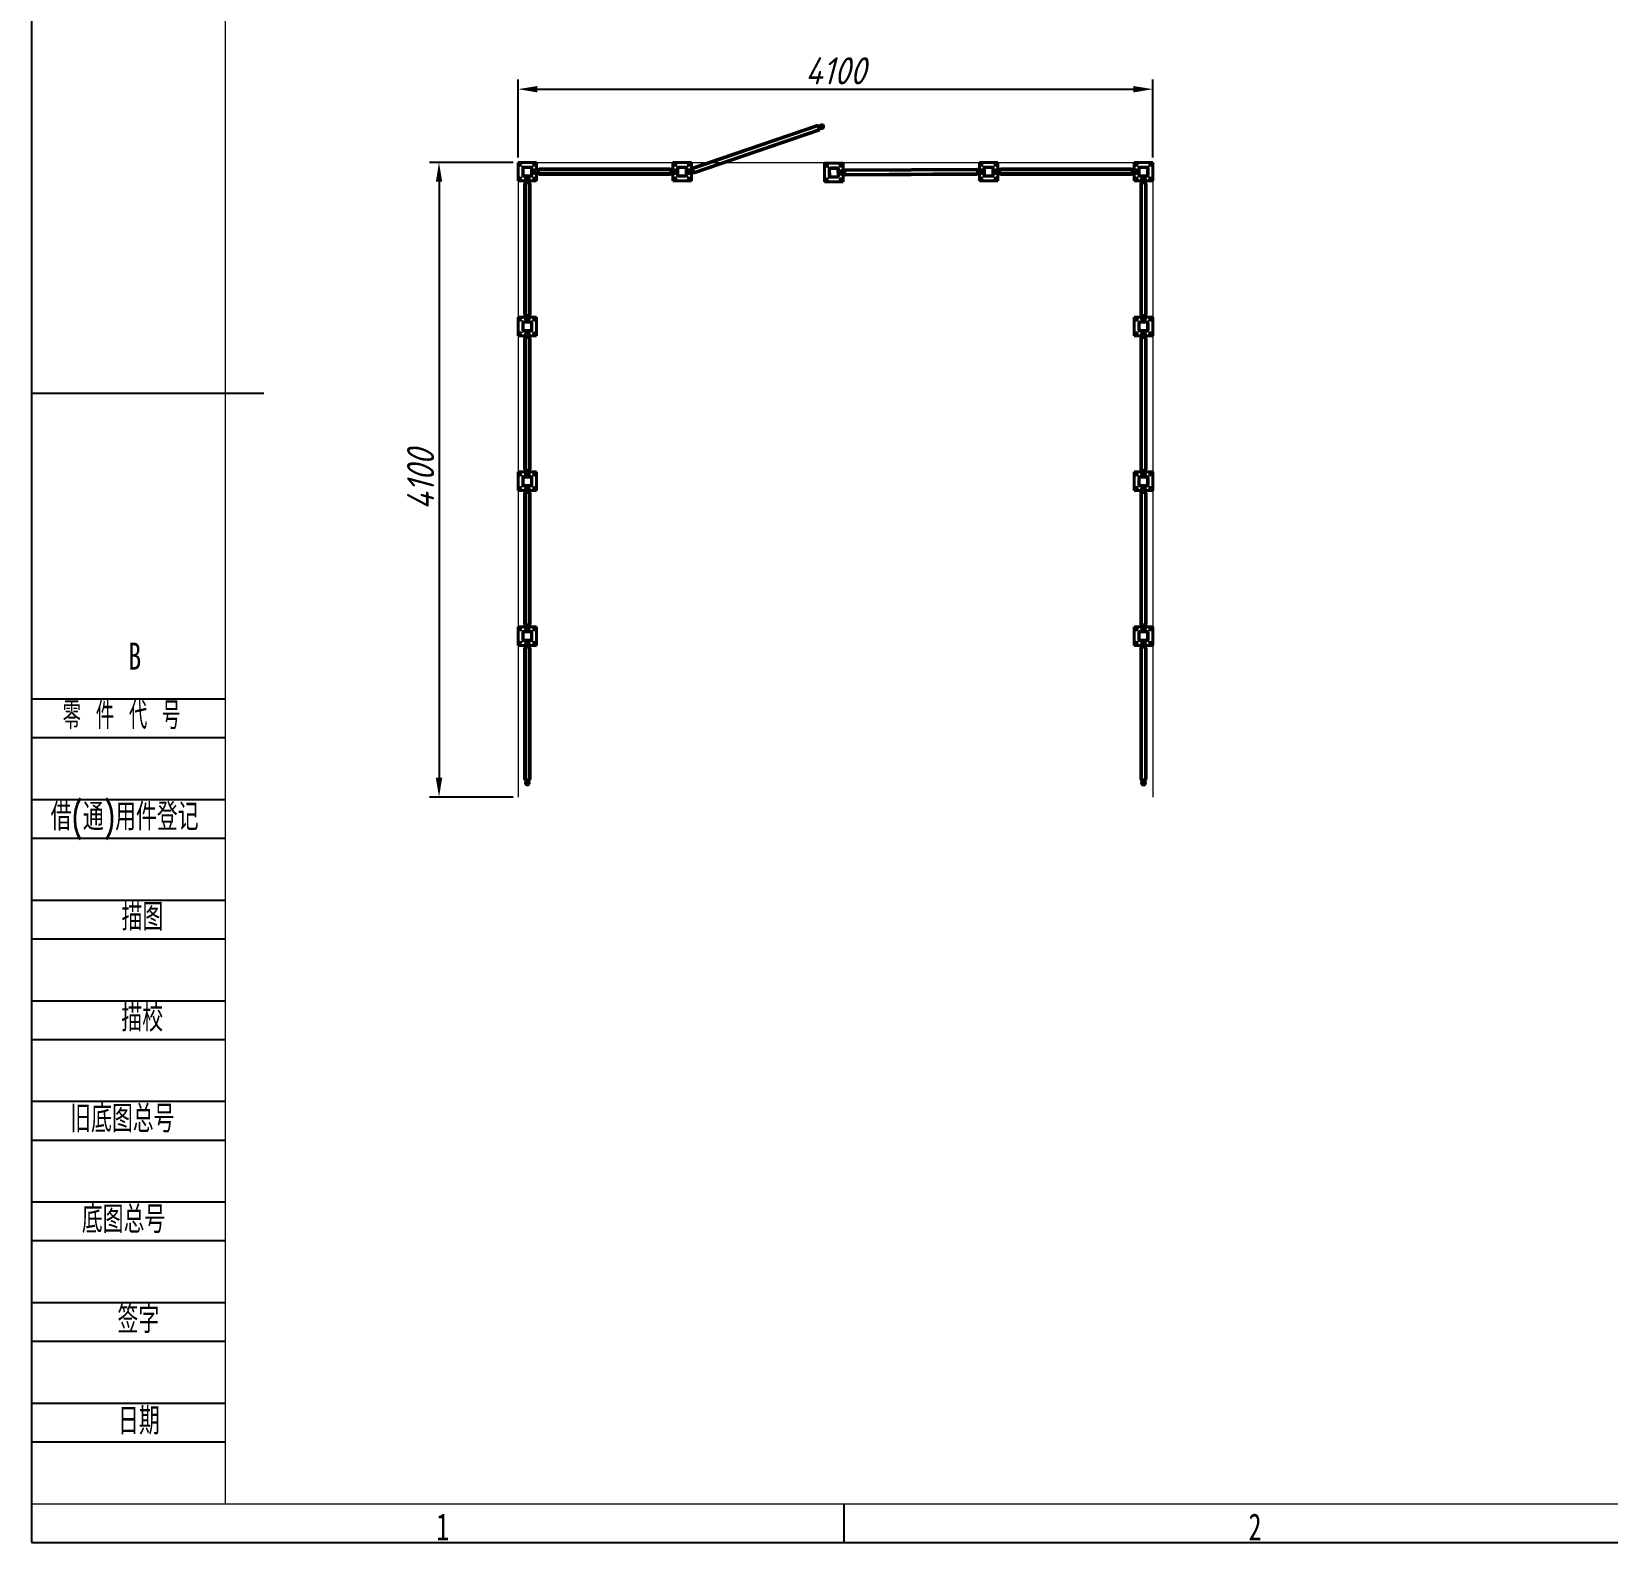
# Model space of a CAD drawing. Header units: millimetres. Extents: x 0 to 420, y 0 to 297.
# Drawn here: x 0 to 203.6, y 0 to 195.2 of the extents above; entities that cross this region are included whole.
import ezdxf

# ---------------------------------------------------------------- set-up
doc = ezdxf.new("R2010")
doc.units = ezdxf.units.MM
doc.header["$PDSIZE"] = -1
for name, color, linetype in [('10', 7, 'Continuous'), ('5', 7, 'Continuous'), ('9', 7, 'Continuous')]:
    doc.layers.add(name, color=color, linetype=linetype)
doc.layers.add('标注层', color=4, linetype='Continuous', lineweight=15)
doc.styles.add('SLDTEXTSTYLE0', font='TXT', dxfattribs={"width": 0.7})
doc.styles.add('SLDTEXTSTYLE1', font='TXT', dxfattribs={"width": 0.7, "bigfont": 'bigfont'})
doc.styles.add('SLDTEXTSTYLE3', font='TXT', dxfattribs={"width": 0.614286, "bigfont": 'bigfont'})
doc.styles.get("Standard").update_dxf_attribs({"font": 'gbeitc.shx', "height": 3.5})
doc.dimstyles.new('ISO-25', dxfattribs={"dimtxt": 3.5, "dimasz": 2.5, "dimexe": 1.25, "dimexo": 0.625, "dimtad": 1, "dimtoh": 1, "dimdec": 1, "dimlfac": 50, "dimdsep": 46, "dimtxsty": 'Standard', "dimcen": 2.5, "dimadec": 0, "dimazin": 2, "dimtfac": 1, "dimtdec": 1, "dimtmove": 0, "dimatfit": 3, "dimfxl": 1, "dimarcsym": 0})

# ---------------------------------------------------------------- blocks, each defined once
blk = doc.blocks.new('*D1')
at = {"layer": 'Defpoints', "color": 0, "transparency": 16777216}
for p in [(144.86, 187.77), (62.86, 178.31), (144.86, 178.31)]:
    blk.add_point(p, dxfattribs=at)
at = {"layer": '标注层', "color": 0, "lineweight": -2, "transparency": 16777216}
for p, q in [((62.86, 178.93), (62.86, 189.02)), ((65.36, 187.77), (142.36, 187.77)), ((144.86, 178.93), (144.86, 189.02))]:
    blk.add_line(p, q, dxfattribs=at)
at = {"layer": '标注层', "color": 0, "transparency": 16777216}
for points in [[(65.36, 188.18), (65.36, 187.35), (62.86, 187.77)], [(142.36, 188.18), (142.36, 187.35), (144.86, 187.77)]]:
    blk.add_solid(points, dxfattribs=at)
at = {"layer": '标注层', "color": 0, "transparency": 16777216, "insert": (103.86, 190.14), "char_height": 3.5, "attachment_point": 5}
blk.add_mtext('4100', dxfattribs=at)
blk = doc.blocks.new('*D2')
at = {"layer": 'Defpoints', "color": 0, "transparency": 16777216}
for p in [(62.86, 178.31), (52.65, 96.31), (62.86, 96.31)]:
    blk.add_point(p, dxfattribs=at)
at = {"layer": '标注层', "color": 0, "lineweight": -2, "transparency": 16777216}
for p, q in [((62.23, 178.31), (51.4, 178.31)), ((52.65, 175.81), (52.65, 98.81)), ((62.23, 96.31), (51.4, 96.31))]:
    blk.add_line(p, q, dxfattribs=at)
at = {"layer": '标注层', "color": 0, "transparency": 16777216}
for points in [[(52.23, 175.81), (53.06, 175.81), (52.65, 178.31)], [(52.23, 98.81), (53.06, 98.81), (52.65, 96.31)]]:
    blk.add_solid(points, dxfattribs=at)
at = {"layer": '标注层', "color": 0, "transparency": 16777216, "insert": (50.27, 137.31), "char_height": 3.5, "attachment_point": 5, "rotation": 90}
blk.add_mtext('4100', dxfattribs=at)

msp = doc.modelspace()

# ---------------------------------------------------------------- linework, layer by layer
at = {"color": 7, "linetype": 'Continuous', "lineweight": 40}
for p, q in [((101.5907, 183.0248), (85.3907, 177.4881)), ((85.453, 177.615), (101.4637, 183.0871)), ((85.5524, 177.0149), (101.7524, 182.5517)), ((101.6901, 182.4247), (85.6794, 176.9526)), ((101.7524, 182.5517), (101.5907, 183.0248)), ((101.623, 182.9302), (101.8123, 182.9949)), ((101.7201, 182.6463), (101.9093, 182.711)), ((101.8382, 182.9192), (101.8123, 182.9949)), ((101.9093, 182.711), (101.8834, 182.7867)), ((62.8552, 178.3092), (62.8552, 175.9092)), ((65.2552, 178.3092), (62.8552, 178.3092)), ((63.4552, 177.6092), (63.4552, 176.6092)), ((64.5952, 177.6492), (63.5152, 177.6492)), ((63.5152, 177.6492), (63.5152, 176.5692)), ((64.5552, 177.7092), (63.5552, 177.7092)), ((64.5952, 176.5692), (64.5952, 177.6492)), ((64.6552, 176.6092), (64.6552, 177.6092)), ((64.7152, 177.2592), (64.6552, 177.2592)), ((64.7152, 176.9592), (64.7152, 177.2592)), ((64.8552, 177.2592), (64.7152, 177.2592)), ((65.2552, 177.3013), (65.2552, 178.3092)), ((65.4952, 177.2592), (65.2952, 177.2592)), ((65.2952, 177.1792), (65.2952, 177.2592)), ((82.6152, 177.3592), (65.4952, 177.3592)), ((65.4952, 176.8592), (65.4952, 177.3592)), ((65.5952, 177.4592), (82.5152, 177.4592)), ((82.6152, 176.8592), (82.6152, 177.3592)), ((82.6152, 177.2592), (82.8152, 177.2592)), ((82.8152, 177.1792), (82.8152, 177.2592)), ((82.8552, 178.3092), (82.8552, 177.3013)), ((85.2552, 178.3092), (82.8552, 178.3092)), ((83.2552, 177.2592), (83.3952, 177.2592)), ((83.3952, 176.9592), (83.3952, 177.2592)), ((83.3952, 177.2592), (83.4552, 177.2592)), ((83.4552, 177.6092), (83.4552, 176.6092)), ((83.5152, 177.6492), (83.5152, 176.5692)), ((84.5952, 177.6492), (83.5152, 177.6492)), ((84.5552, 177.7092), (83.5552, 177.7092)), ((84.5952, 176.5692), (84.5952, 177.6492)), ((84.6552, 176.6092), (84.6552, 177.6092)), ((84.7152, 177.2592), (84.6552, 177.2592)), ((84.7152, 176.9592), (84.7152, 177.2592)), ((84.8552, 177.2592), (84.7152, 177.2592)), ((85.4231, 177.3934), (85.2338, 177.3287)), ((85.2597, 177.253), (85.2338, 177.3287)), ((85.2552, 177.3361), (85.2552, 178.3092)), ((85.5524, 177.0149), (85.3907, 177.4881)), ((104.8486, 178.2061), (102.4486, 178.1921)), ((102.4486, 178.1921), (102.4625, 175.7922)), ((103.0527, 177.4956), (103.0585, 176.4957)), ((104.1924, 177.5422), (103.1124, 177.536)), ((103.1124, 177.536), (103.1187, 176.456)), ((104.1521, 177.602), (103.1521, 177.5962)), ((104.1987, 176.4623), (104.1924, 177.5422)), ((104.2584, 176.5026), (104.2526, 177.5026)), ((104.3147, 177.1529), (104.2547, 177.1526)), ((104.4547, 177.1538), (104.3147, 177.1529)), ((104.3164, 176.8529), (104.3147, 177.1529)), ((104.8544, 177.1982), (104.8486, 178.2061)), ((105.0947, 177.1575), (104.8947, 177.1563)), ((104.8951, 177.0763), (104.8947, 177.1563)), ((122.2138, 177.3566), (105.0941, 177.2575)), ((105.097, 176.7575), (105.0941, 177.2575)), ((105.1935, 177.358), (122.1132, 177.4561)), ((122.2167, 176.8566), (122.2138, 177.3566)), ((122.2144, 177.2566), (122.4144, 177.2578)), ((122.4148, 177.1778), (122.4144, 177.2578)), ((122.4552, 178.3092), (122.4552, 177.3013)), ((124.8552, 178.3092), (122.4552, 178.3092)), ((122.8552, 177.2592), (122.9952, 177.2592)), ((122.9952, 176.9592), (122.9952, 177.2592)), ((122.9952, 177.2592), (123.0552, 177.2592)), ((123.0552, 177.6092), (123.0552, 176.6092)), ((123.1152, 177.6492), (123.1152, 176.5692)), ((124.1952, 177.6492), (123.1152, 177.6492)), ((124.1552, 177.7092), (123.1552, 177.7092)), ((124.1952, 176.5692), (124.1952, 177.6492)), ((124.2552, 176.6092), (124.2552, 177.6092)), ((124.3152, 177.2592), (124.2552, 177.2592)), ((124.3152, 176.9592), (124.3152, 177.2592)), ((124.4552, 177.2592), (124.3152, 177.2592)), ((124.8552, 177.3013), (124.8552, 178.3092)), ((124.8952, 177.1792), (124.8952, 177.2592)), ((125.0952, 177.2592), (124.8952, 177.2592)), ((142.2152, 177.3592), (125.0952, 177.3592)), ((125.0952, 176.8592), (125.0952, 177.3592)), ((125.1952, 177.4592), (142.1152, 177.4592)), ((142.2152, 176.8592), (142.2152, 177.3592)), ((142.2152, 177.2592), (142.4152, 177.2592)), ((142.4152, 177.1792), (142.4152, 177.2592)), ((144.8552, 178.3092), (142.4552, 178.3092)), ((142.4552, 178.3092), (142.4552, 177.3013)), ((142.8552, 177.2592), (142.9952, 177.2592)), ((142.9952, 177.2592), (142.9952, 176.9592)), ((142.9952, 177.2592), (143.0552, 177.2592)), ((143.0552, 177.6092), (143.0552, 176.6092)), ((144.1952, 177.6492), (143.1152, 177.6492)), ((143.1152, 177.6492), (143.1152, 176.5692)), ((144.1552, 177.7092), (143.1552, 177.7092)), ((144.1952, 176.5692), (144.1952, 177.6492)), ((144.2552, 176.6092), (144.2552, 177.6092)), ((144.8552, 175.9092), (144.8552, 178.3092)), ((62.8552, 175.9092), (63.8631, 175.9092)), ((63.5152, 176.5692), (64.5952, 176.5692)), ((63.5552, 176.5092), (64.5552, 176.5092)), ((63.7052, 158.6492), (63.7052, 175.5692)), ((63.8052, 175.6692), (63.8052, 158.5492)), ((64.3052, 175.6692), (63.8052, 175.6692)), ((63.9052, 176.4492), (63.9052, 176.5092)), ((63.9052, 176.4492), (64.2052, 176.4492)), ((63.9052, 176.3092), (63.9052, 176.4492)), ((63.9852, 175.8692), (63.9052, 175.8692)), ((63.9052, 175.6692), (63.9052, 175.8692)), ((64.2052, 175.8692), (64.1252, 175.8692)), ((64.2052, 176.4492), (64.2052, 176.5092)), ((64.2052, 176.3092), (64.2052, 176.4492)), ((64.2052, 175.6692), (64.2052, 175.8692)), ((64.2473, 175.9092), (65.2552, 175.9092)), ((64.3052, 158.5492), (64.3052, 175.6692)), ((64.4052, 175.5692), (64.4052, 158.6492)), ((64.7152, 176.9592), (64.6552, 176.9592)), ((64.8552, 176.9592), (64.7152, 176.9592)), ((65.2552, 175.9092), (65.2552, 176.9171)), ((65.2952, 176.9592), (65.2952, 177.0392)), ((65.4952, 176.9592), (65.2952, 176.9592)), ((65.4952, 176.8592), (82.6152, 176.8592)), ((82.5152, 176.7592), (65.5952, 176.7592)), ((82.6152, 176.9592), (82.8152, 176.9592)), ((82.8152, 176.9592), (82.8152, 177.0392)), ((82.8552, 176.9171), (82.8552, 175.9092)), ((82.8552, 175.9092), (85.2552, 175.9092)), ((83.2552, 176.9592), (83.3952, 176.9592)), ((83.3952, 176.9592), (83.4552, 176.9592)), ((83.5152, 176.5692), (84.5952, 176.5692)), ((83.5552, 176.5092), (84.5552, 176.5092)), ((84.7152, 176.9592), (84.6552, 176.9592)), ((84.8552, 176.9592), (84.7152, 176.9592)), ((85.2552, 175.9092), (85.2552, 176.9171)), ((85.3308, 177.0449), (85.305, 177.1206)), ((85.5201, 177.1095), (85.3308, 177.0449)), ((102.4625, 175.7922), (104.8625, 175.8061)), ((103.1187, 176.456), (104.1987, 176.4623)), ((103.159, 176.3962), (104.159, 176.402)), ((104.3164, 176.8529), (104.2564, 176.8526)), ((104.4564, 176.8538), (104.3164, 176.8529)), ((104.8625, 175.8061), (104.8566, 176.814)), ((104.8964, 176.8563), (104.8959, 176.9363)), ((105.0964, 176.8575), (104.8964, 176.8563)), ((105.097, 176.7575), (122.2167, 176.8566)), ((122.1173, 176.7561), (105.1975, 176.658)), ((122.2161, 176.9566), (122.4161, 176.9578)), ((122.4161, 176.9578), (122.4156, 177.0378)), ((122.4552, 176.9171), (122.4552, 175.9092)), ((122.4552, 175.9092), (124.8552, 175.9092)), ((122.8552, 176.9592), (122.9952, 176.9592)), ((122.9952, 176.9592), (123.0552, 176.9592)), ((123.1152, 176.5692), (124.1952, 176.5692)), ((123.1552, 176.5092), (124.1552, 176.5092)), ((124.3152, 176.9592), (124.2552, 176.9592)), ((124.4552, 176.9592), (124.3152, 176.9592)), ((124.8552, 175.9092), (124.8552, 176.9171)), ((124.8952, 176.9592), (124.8952, 177.0392)), ((125.0952, 176.9592), (124.8952, 176.9592)), ((125.0952, 176.8592), (142.2152, 176.8592)), ((142.1152, 176.7592), (125.1952, 176.7592)), ((142.2152, 176.9592), (142.4152, 176.9592)), ((142.4152, 176.9592), (142.4152, 177.0392)), ((142.4552, 176.9171), (142.4552, 175.9092)), ((142.4552, 175.9092), (143.4631, 175.9092)), ((142.8552, 176.9592), (142.9952, 176.9592)), ((142.9952, 176.9592), (143.0552, 176.9592)), ((143.1152, 176.5692), (144.1952, 176.5692)), ((143.1552, 176.5092), (144.1552, 176.5092)), ((143.3052, 158.6492), (143.3052, 175.5692)), ((143.4052, 175.6692), (143.4052, 158.5492)), ((143.4052, 175.6692), (143.9052, 175.6692)), ((143.5052, 176.4492), (143.5052, 176.5092)), ((143.5052, 176.4492), (143.8052, 176.4492)), ((143.5052, 176.3092), (143.5052, 176.4492)), ((143.5052, 175.8692), (143.5852, 175.8692)), ((143.5052, 175.6692), (143.5052, 175.8692)), ((143.7252, 175.8692), (143.8052, 175.8692)), ((143.8052, 176.4492), (143.8052, 176.5092)), ((143.8052, 176.3092), (143.8052, 176.4492)), ((143.8052, 175.6692), (143.8052, 175.8692)), ((143.8473, 175.9092), (144.8552, 175.9092)), ((143.9052, 158.5492), (143.9052, 175.6692)), ((144.0052, 175.5692), (144.0052, 158.6492)), ((62.8552, 158.3092), (62.8552, 155.9092)), ((63.8631, 158.3092), (62.8552, 158.3092)), ((63.4552, 157.6092), (63.4552, 156.6092)), ((63.5152, 157.6492), (63.5152, 156.5692)), ((64.5952, 157.6492), (63.5152, 157.6492)), ((64.5552, 157.7092), (63.5552, 157.7092)), ((64.3052, 158.5492), (63.8052, 158.5492)), ((63.9052, 158.5492), (63.9052, 158.3492)), ((63.9852, 158.3492), (63.9052, 158.3492)), ((63.9052, 157.9092), (63.9052, 157.7692)), ((64.2052, 157.7692), (63.9052, 157.7692)), ((63.9052, 157.7692), (63.9052, 157.7092)), ((64.2052, 158.3492), (64.1252, 158.3492)), ((64.2052, 158.5492), (64.2052, 158.3492)), ((64.2052, 157.9092), (64.2052, 157.7692)), ((64.2052, 157.7692), (64.2052, 157.7092)), ((65.2552, 158.3092), (64.2473, 158.3092)), ((64.5952, 156.5692), (64.5952, 157.6492)), ((64.6552, 156.6092), (64.6552, 157.6092)), ((65.2552, 155.9092), (65.2552, 158.3092)), ((143.4631, 158.3092), (142.4552, 158.3092)), ((142.4552, 158.3092), (142.4552, 155.9092)), ((143.0552, 157.6092), (143.0552, 156.6092)), ((143.1152, 157.6492), (143.1152, 156.5692)), ((144.1952, 157.6492), (143.1152, 157.6492)), ((144.1552, 157.7092), (143.1552, 157.7092)), ((143.4052, 158.5492), (143.9052, 158.5492)), ((143.5052, 158.5492), (143.5052, 158.3492)), ((143.5052, 158.3492), (143.5852, 158.3492)), ((143.5052, 157.9092), (143.5052, 157.7692)), ((143.5052, 157.7692), (143.5052, 157.7092)), ((143.8052, 157.7692), (143.5052, 157.7692)), ((143.7252, 158.3492), (143.8052, 158.3492)), ((143.8052, 158.5492), (143.8052, 158.3492)), ((143.8052, 157.9092), (143.8052, 157.7692)), ((143.8052, 157.7692), (143.8052, 157.7092)), ((144.8552, 158.3092), (143.8473, 158.3092)), ((144.1952, 156.5692), (144.1952, 157.6492)), ((144.2552, 156.6092), (144.2552, 157.6092)), ((144.8552, 155.9092), (144.8552, 158.3092)), ((62.8552, 155.9092), (63.8631, 155.9092)), ((63.5152, 156.5692), (64.5952, 156.5692)), ((63.5552, 156.5092), (64.5552, 156.5092)), ((63.7052, 138.6492), (63.7052, 155.5692)), ((63.8052, 155.6692), (63.8052, 138.5492)), ((64.3052, 155.6692), (63.8052, 155.6692)), ((63.9052, 156.4492), (63.9052, 156.5092)), ((64.2052, 156.4492), (63.9052, 156.4492)), ((63.9052, 156.3092), (63.9052, 156.4492)), ((63.9052, 155.6692), (63.9052, 155.8692)), ((63.9852, 155.8692), (63.9052, 155.8692)), ((64.2052, 155.8692), (64.1252, 155.8692)), ((64.2052, 156.4492), (64.2052, 156.5092)), ((64.2052, 156.3092), (64.2052, 156.4492)), ((64.2052, 155.6692), (64.2052, 155.8692)), ((64.2473, 155.9092), (65.2552, 155.9092)), ((64.3052, 138.5492), (64.3052, 155.6692)), ((64.4052, 155.5692), (64.4052, 138.6492)), ((142.4552, 155.9092), (143.4631, 155.9092)), ((143.1152, 156.5692), (144.1952, 156.5692)), ((143.1552, 156.5092), (144.1552, 156.5092)), ((143.3052, 138.6492), (143.3052, 155.5692)), ((143.4052, 155.6692), (143.4052, 138.5492)), ((143.9052, 155.6692), (143.4052, 155.6692)), ((143.5052, 156.4492), (143.5052, 156.5092)), ((143.8052, 156.4492), (143.5052, 156.4492)), ((143.5052, 156.3092), (143.5052, 156.4492)), ((143.5052, 155.6692), (143.5052, 155.8692)), ((143.5852, 155.8692), (143.5052, 155.8692)), ((143.8052, 155.8692), (143.7252, 155.8692)), ((143.8052, 156.4492), (143.8052, 156.5092)), ((143.8052, 156.3092), (143.8052, 156.4492)), ((143.8052, 155.6692), (143.8052, 155.8692)), ((143.8473, 155.9092), (144.8552, 155.9092)), ((143.9052, 138.5492), (143.9052, 155.6692)), ((144.0052, 155.5692), (144.0052, 138.6492)), ((64.3052, 138.5492), (63.8052, 138.5492)), ((63.9052, 138.5492), (63.9052, 138.3492)), ((64.2052, 138.5492), (64.2052, 138.3492)), ((143.9052, 138.5492), (143.4052, 138.5492)), ((143.5052, 138.5492), (143.5052, 138.3492)), ((143.8052, 138.5492), (143.8052, 138.3492)), ((62.8552, 138.3092), (62.8552, 135.9092)), ((63.8631, 138.3092), (62.8552, 138.3092)), ((63.4552, 137.6092), (63.4552, 136.6092)), ((63.5152, 137.6492), (63.5152, 136.5692)), ((64.5952, 137.6492), (63.5152, 137.6492)), ((63.5152, 136.5692), (64.5952, 136.5692)), ((64.5552, 137.7092), (63.5552, 137.7092)), ((63.5552, 136.5092), (64.5552, 136.5092)), ((63.9852, 138.3492), (63.9052, 138.3492)), ((63.9052, 137.9092), (63.9052, 137.7692)), ((63.9052, 137.7692), (63.9052, 137.7092)), ((64.2052, 137.7692), (63.9052, 137.7692)), ((63.9052, 136.4492), (63.9052, 136.5092)), ((64.2052, 136.4492), (63.9052, 136.4492)), ((63.9052, 136.3092), (63.9052, 136.4492)), ((64.2052, 138.3492), (64.1252, 138.3492)), ((64.2052, 137.9092), (64.2052, 137.7692)), ((64.2052, 137.7692), (64.2052, 137.7092)), ((64.2052, 136.4492), (64.2052, 136.5092)), ((64.2052, 136.3092), (64.2052, 136.4492)), ((65.2552, 138.3092), (64.2473, 138.3092)), ((64.5952, 136.5692), (64.5952, 137.6492)), ((64.6552, 136.6092), (64.6552, 137.6092)), ((65.2552, 135.9092), (65.2552, 138.3092)), ((143.4631, 138.3092), (142.4552, 138.3092)), ((142.4552, 138.3092), (142.4552, 135.9092)), ((143.0552, 137.6092), (143.0552, 136.6092)), ((143.1152, 137.6492), (143.1152, 136.5692)), ((144.1952, 137.6492), (143.1152, 137.6492)), ((143.1152, 136.5692), (144.1952, 136.5692)), ((144.1552, 137.7092), (143.1552, 137.7092)), ((143.1552, 136.5092), (144.1552, 136.5092)), ((143.5852, 138.3492), (143.5052, 138.3492)), ((143.5052, 137.9092), (143.5052, 137.7692)), ((143.8052, 137.7692), (143.5052, 137.7692)), ((143.5052, 137.7692), (143.5052, 137.7092)), ((143.5052, 136.4492), (143.5052, 136.5092)), ((143.8052, 136.4492), (143.5052, 136.4492)), ((143.5052, 136.3092), (143.5052, 136.4492)), ((143.8052, 138.3492), (143.7252, 138.3492)), ((143.8052, 137.9092), (143.8052, 137.7692)), ((143.8052, 137.7692), (143.8052, 137.7092)), ((143.8052, 136.4492), (143.8052, 136.5092)), ((143.8052, 136.3092), (143.8052, 136.4492)), ((144.8552, 138.3092), (143.8473, 138.3092)), ((144.1952, 136.5692), (144.1952, 137.6492)), ((144.2552, 136.6092), (144.2552, 137.6092)), ((144.8552, 135.9092), (144.8552, 138.3092)), ((62.8552, 135.9092), (63.8631, 135.9092)), ((63.7052, 118.6492), (63.7052, 135.5692)), ((63.8052, 135.6692), (63.8052, 118.5492)), ((64.3052, 135.6692), (63.8052, 135.6692)), ((63.9052, 135.6692), (63.9052, 135.8692)), ((63.9852, 135.8692), (63.9052, 135.8692)), ((64.2052, 135.8692), (64.1252, 135.8692)), ((64.2052, 135.6692), (64.2052, 135.8692)), ((64.2473, 135.9092), (65.2552, 135.9092)), ((64.3052, 118.5492), (64.3052, 135.6692)), ((64.4052, 135.5692), (64.4052, 118.6492)), ((142.4552, 135.9092), (143.4631, 135.9092)), ((143.3052, 118.6492), (143.3052, 135.5692)), ((143.4052, 135.6692), (143.4052, 118.5492)), ((143.9052, 135.6692), (143.4052, 135.6692)), ((143.5052, 135.6692), (143.5052, 135.8692)), ((143.5852, 135.8692), (143.5052, 135.8692)), ((143.8052, 135.8692), (143.7252, 135.8692)), ((143.8052, 135.6692), (143.8052, 135.8692)), ((143.8473, 135.9092), (144.8552, 135.9092)), ((143.9052, 118.5492), (143.9052, 135.6692)), ((144.0052, 135.5692), (144.0052, 118.6492)), ((63.8631, 118.3092), (62.8552, 118.3092)), ((62.8552, 118.3092), (62.8552, 115.9092)), ((64.3052, 118.5492), (63.8052, 118.5492)), ((63.9052, 118.5492), (63.9052, 118.3492)), ((63.9852, 118.3492), (63.9052, 118.3492)), ((64.2052, 118.3492), (64.1252, 118.3492)), ((64.2052, 118.5492), (64.2052, 118.3492)), ((65.2552, 118.3092), (64.2473, 118.3092)), ((65.2552, 115.9092), (65.2552, 118.3092)), ((143.4631, 118.3092), (142.4552, 118.3092)), ((142.4552, 118.3092), (142.4552, 115.9092)), ((143.9052, 118.5492), (143.4052, 118.5492)), ((143.5052, 118.5492), (143.5052, 118.3492)), ((143.5852, 118.3492), (143.5052, 118.3492)), ((143.8052, 118.3492), (143.7252, 118.3492)), ((143.8052, 118.5492), (143.8052, 118.3492)), ((144.8552, 118.3092), (143.8473, 118.3092)), ((144.8552, 115.9092), (144.8552, 118.3092)), ((63.4552, 117.6092), (63.4552, 116.6092)), ((64.5952, 117.6492), (63.5152, 117.6492)), ((63.5152, 117.6492), (63.5152, 116.5692)), ((63.5152, 116.5692), (64.5952, 116.5692)), ((64.5552, 117.7092), (63.5552, 117.7092)), ((63.5552, 116.5092), (64.5552, 116.5092)), ((63.9052, 117.9092), (63.9052, 117.7692)), ((64.2052, 117.7692), (63.9052, 117.7692)), ((63.9052, 117.7692), (63.9052, 117.7092)), ((63.9052, 116.4492), (63.9052, 116.5092)), ((64.2052, 116.4492), (63.9052, 116.4492)), ((63.9052, 116.3092), (63.9052, 116.4492)), ((64.2052, 117.9092), (64.2052, 117.7692)), ((64.2052, 117.7692), (64.2052, 117.7092)), ((64.2052, 116.4492), (64.2052, 116.5092)), ((64.2052, 116.3092), (64.2052, 116.4492)), ((64.5952, 116.5692), (64.5952, 117.6492)), ((64.6552, 116.6092), (64.6552, 117.6092)), ((143.0552, 117.6092), (143.0552, 116.6092)), ((143.1152, 117.6492), (143.1152, 116.5692)), ((144.1952, 117.6492), (143.1152, 117.6492)), ((143.1152, 116.5692), (144.1952, 116.5692)), ((144.1552, 117.7092), (143.1552, 117.7092)), ((143.1552, 116.5092), (144.1552, 116.5092)), ((143.5052, 117.9092), (143.5052, 117.7692)), ((143.8052, 117.7692), (143.5052, 117.7692)), ((143.5052, 117.7692), (143.5052, 117.7092)), ((143.5052, 116.4492), (143.5052, 116.5092)), ((143.8052, 116.4492), (143.5052, 116.4492)), ((143.5052, 116.3092), (143.5052, 116.4492)), ((143.8052, 117.9092), (143.8052, 117.7692)), ((143.8052, 117.7692), (143.8052, 117.7092)), ((143.8052, 116.4492), (143.8052, 116.5092)), ((143.8052, 116.3092), (143.8052, 116.4492)), ((144.1952, 116.5692), (144.1952, 117.6492)), ((144.2552, 116.6092), (144.2552, 117.6092)), ((62.8552, 115.9092), (63.8631, 115.9092)), ((63.7052, 98.6492), (63.7052, 115.5692)), ((63.8052, 115.6692), (63.8052, 98.5492)), ((64.3052, 115.6692), (63.8052, 115.6692)), ((63.9052, 115.6692), (63.9052, 115.8692)), ((63.9852, 115.8692), (63.9052, 115.8692)), ((64.2052, 115.8692), (64.1252, 115.8692)), ((64.2052, 115.6692), (64.2052, 115.8692)), ((64.2473, 115.9092), (65.2552, 115.9092)), ((64.3052, 98.5492), (64.3052, 115.6692)), ((64.4052, 115.5692), (64.4052, 98.6492)), ((142.4552, 115.9092), (143.4631, 115.9092)), ((143.3052, 98.6492), (143.3052, 115.5692)), ((143.4052, 115.6692), (143.4052, 98.5492)), ((143.9052, 115.6692), (143.4052, 115.6692)), ((143.5052, 115.6692), (143.5052, 115.8692)), ((143.5852, 115.8692), (143.5052, 115.8692)), ((143.8052, 115.8692), (143.7252, 115.8692)), ((143.8052, 115.6692), (143.8052, 115.8692)), ((143.8473, 115.9092), (144.8552, 115.9092)), ((143.9052, 98.5492), (143.9052, 115.6692)), ((144.0052, 115.5692), (144.0052, 98.6492)), ((64.3052, 98.5492), (63.8052, 98.5492)), ((63.9052, 98.5492), (63.9052, 98.3492)), ((63.9852, 98.3492), (63.9052, 98.3492)), ((64.2052, 98.3492), (64.1252, 98.3492)), ((64.2052, 98.5492), (64.2052, 98.3492)), ((143.9052, 98.5492), (143.4052, 98.5492)), ((143.5052, 98.5492), (143.5052, 98.3492)), ((143.5852, 98.3492), (143.5052, 98.3492)), ((143.8052, 98.3492), (143.7252, 98.3492)), ((143.8052, 98.5492), (143.8052, 98.3492))]:
    msp.add_line(p, q, dxfattribs=at)
at = {"color": 7, "linetype": 'Continuous', "lineweight": 20}
for p, q in [((62.8552, 178.3092), (62.8552, 96.3092)), ((62.8552, 178.3092), (144.8552, 178.3092)), ((144.8552, 178.3092), (144.8552, 96.3092))]:
    msp.add_line(p, q, dxfattribs=at)
at = {"color": 7, "linetype": 'Continuous', "lineweight": 40}
for centre, radius in [((102.0879, 182.9305), 0.08), ((63.1552, 178.0092), 0.1), ((64.9552, 178.0092), 0.1), ((65.0552, 177.1092), 0.08), ((83.0552, 177.1092), 0.08), ((83.1552, 178.0092), 0.1), ((84.9552, 178.0092), 0.1), ((85.0552, 177.1092), 0.08), ((102.7503, 177.8939), 0.1), ((104.5503, 177.9043), 0.1), ((122.6552, 177.1092), 0.08), ((122.7552, 178.0092), 0.1), ((124.5552, 178.0092), 0.1), ((124.6552, 177.1092), 0.08), ((142.6552, 177.1092), 0.08), ((142.7552, 178.0092), 0.1), ((144.5552, 178.0092), 0.1), ((63.1552, 176.2092), 0.1), ((64.0552, 176.1092), 0.08), ((64.9552, 176.2092), 0.1), ((83.1552, 176.2092), 0.1), ((84.9552, 176.2092), 0.1), ((102.7608, 176.0939), 0.1), ((104.5607, 176.1043), 0.1), ((104.6555, 177.0049), 0.08), ((122.7552, 176.2092), 0.1), ((124.5552, 176.2092), 0.1), ((142.7552, 176.2092), 0.1), ((143.6552, 176.1092), 0.08), ((144.5552, 176.2092), 0.1), ((63.1552, 158.0092), 0.1), ((64.0552, 158.1092), 0.08), ((64.9552, 158.0092), 0.1), ((142.7552, 158.0092), 0.1), ((143.6552, 158.1092), 0.08), ((144.5552, 158.0092), 0.1), ((63.1552, 156.2092), 0.1), ((64.0552, 156.1092), 0.08), ((64.9552, 156.2092), 0.1), ((142.7552, 156.2092), 0.1), ((143.6552, 156.1092), 0.08), ((144.5552, 156.2092), 0.1), ((63.1552, 138.0092), 0.1), ((64.0552, 138.1092), 0.08), ((64.9552, 138.0092), 0.1), ((142.7552, 138.0092), 0.1), ((143.6552, 138.1092), 0.08), ((144.5552, 138.0092), 0.1), ((63.1552, 136.2092), 0.1), ((64.0552, 136.1092), 0.08), ((64.9552, 136.2092), 0.1), ((142.7552, 136.2092), 0.1), ((143.6552, 136.1092), 0.08), ((144.5552, 136.2092), 0.1), ((63.1552, 118.0092), 0.1), ((64.0552, 118.1092), 0.08), ((64.9552, 118.0092), 0.1), ((142.7552, 118.0092), 0.1), ((143.6552, 118.1092), 0.08), ((144.5552, 118.0092), 0.1), ((63.1552, 116.2092), 0.1), ((64.0552, 116.1092), 0.08), ((64.9552, 116.2092), 0.1), ((142.7552, 116.2092), 0.1), ((143.6552, 116.1092), 0.08), ((144.5552, 116.2092), 0.1), ((64.0552, 98.1092), 0.08), ((143.6552, 98.1092), 0.08)]:
    msp.add_circle(centre, radius, dxfattribs=at)
for centre, radius, start, end in [((101.4961, 182.9925), 0.1, 18.869176, 108.869176), ((101.6578, 182.5193), 0.1, 288.869176, 18.869176), ((102.0879, 182.9305), 0.25, 215.12938, 182.608971), ((63.5552, 177.6092), 0.1, 90, 180), ((64.5552, 177.6092), 0.1, 0, 90), ((65.0552, 177.1092), 0.25, 16.260205, 343.739795), ((65.0952, 177.1092), 0.25, 36.869898, 94.588566), ((65.5952, 177.3592), 0.1, 90, 180), ((82.5152, 177.3592), 0.1, 0, 90), ((83.0152, 177.1092), 0.25, 85.411434, 143.130102), ((83.0552, 177.1092), 0.25, 196.260205, 163.739795), ((83.5552, 177.6092), 0.1, 90, 180), ((84.5552, 177.6092), 0.1, 0, 90), ((85.0552, 177.1092), 0.25, 35.12938, 2.608971), ((85.0952, 177.1092), 0.25, 54.909951, 94.588566), ((85.4854, 177.5204), 0.1, 108.869176, 198.869176), ((103.1527, 177.4962), 0.1, 90.331922, 180.331922), ((104.1526, 177.502), 0.1, 0.331922, 90.331922), ((104.6555, 177.0049), 0.25, 16.592127, 344.071717), ((104.6955, 177.0051), 0.25, 37.20182, 94.920488), ((105.1941, 177.258), 0.1, 90.331922, 180.331922), ((122.1138, 177.3561), 0.1, 0.331922, 90.331922), ((122.6152, 177.1092), 0.25, 85.411434, 143.52838), ((122.6552, 177.1092), 0.25, 196.592127, 164.071717), ((123.1552, 177.6092), 0.1, 90, 180), ((124.1552, 177.6092), 0.1, 0, 90), ((124.6552, 177.1092), 0.25, 16.260205, 343.739795), ((124.6952, 177.1092), 0.25, 36.869898, 94.588566), ((125.1952, 177.3592), 0.1, 90, 180), ((142.1152, 177.3592), 0.1, 0, 90), ((142.6152, 177.1092), 0.25, 85.411434, 143.130102), ((142.6552, 177.1092), 0.25, 196.260205, 163.739795), ((143.1552, 177.6092), 0.1, 90, 180), ((144.1552, 177.6092), 0.1, 0, 90), ((63.5552, 176.6092), 0.1, 180, 270), ((63.8052, 175.5692), 0.1, 90, 180), ((64.0552, 176.1092), 0.25, 286.260205, 253.739795), ((64.0552, 176.0692), 0.25, 175.411434, 233.130102), ((64.0552, 176.0692), 0.25, 306.869898, 4.588566), ((64.3052, 175.5692), 0.1, 0, 90), ((64.5552, 176.6092), 0.1, 270, 0), ((65.0952, 177.1092), 0.25, 265.411434, 323.130102), ((65.5952, 176.8592), 0.1, 180, 270), ((82.5152, 176.8592), 0.1, 270, 0), ((83.0152, 177.1092), 0.25, 216.869898, 274.588566), ((83.5552, 176.6092), 0.1, 180, 270), ((84.5552, 176.6092), 0.1, 270, 0), ((85.0952, 177.1092), 0.25, 265.411434, 345.621818), ((85.6471, 177.0473), 0.1, 198.869176, 288.869176), ((103.1585, 176.4962), 0.1, 180.331922, 270.331922), ((104.1584, 176.502), 0.1, 270.331922, 0.331922), ((104.6955, 177.0051), 0.25, 265.743356, 323.462024), ((105.197, 176.758), 0.1, 180.331922, 270.331922), ((122.1167, 176.8561), 0.1, 270.331922, 0.331922), ((122.6152, 177.1092), 0.25, 217.201563, 274.588566), ((123.1552, 176.6092), 0.1, 180, 270), ((124.1552, 176.6092), 0.1, 270, 0), ((124.6952, 177.1092), 0.25, 265.411434, 323.130102), ((125.1952, 176.8592), 0.1, 180, 270), ((142.1152, 176.8592), 0.1, 270, 0), ((142.6152, 177.1092), 0.25, 216.869898, 274.588566), ((143.1552, 176.6092), 0.1, 180, 270), ((143.4052, 175.5692), 0.1, 90, 180), ((143.6552, 176.1092), 0.25, 286.260205, 253.739795), ((143.6552, 176.0692), 0.25, 175.411419, 233.130102), ((143.6552, 176.0692), 0.25, 306.869898, 4.588582), ((143.9052, 175.5692), 0.1, 0, 90), ((144.1552, 176.6092), 0.1, 270, 0), ((63.5552, 157.6092), 0.1, 90, 180), ((63.8052, 158.6492), 0.1, 180, 270), ((64.0552, 158.1492), 0.25, 126.869898, 184.588566), ((64.0552, 158.1092), 0.25, 106.260205, 73.739795), ((64.0552, 158.1492), 0.25, 355.411434, 53.130102), ((64.3052, 158.6492), 0.1, 270, 0), ((64.5552, 157.6092), 0.1, 0, 90), ((143.1552, 157.6092), 0.1, 90, 180), ((143.4052, 158.6492), 0.1, 180, 270), ((143.6552, 158.1492), 0.25, 126.869898, 184.588566), ((143.6552, 158.1092), 0.25, 106.260205, 73.739795), ((143.6552, 158.1492), 0.25, 355.411434, 53.130102), ((143.9052, 158.6492), 0.1, 270, 0), ((144.1552, 157.6092), 0.1, 0, 90), ((63.5552, 156.6092), 0.1, 180, 270), ((63.8052, 155.5692), 0.1, 90, 180), ((64.0552, 156.1092), 0.25, 286.260205, 253.739795), ((64.0552, 156.0692), 0.25, 175.411435, 233.130102), ((64.0552, 156.0692), 0.25, 306.869898, 4.588565), ((64.3052, 155.5692), 0.1, 0, 90), ((64.5552, 156.6092), 0.1, 270, 0), ((143.1552, 156.6092), 0.1, 180, 270), ((143.4052, 155.5692), 0.1, 90, 180), ((143.6552, 156.1092), 0.25, 286.260205, 253.739795), ((143.6552, 156.0692), 0.25, 175.411434, 233.130102), ((143.6552, 156.0692), 0.25, 306.869898, 4.588566), ((143.9052, 155.5692), 0.1, 0, 90), ((144.1552, 156.6092), 0.1, 270, 0), ((63.8052, 138.6492), 0.1, 180, 270), ((64.3052, 138.6492), 0.1, 270, 0), ((143.4052, 138.6492), 0.1, 180, 270), ((143.9052, 138.6492), 0.1, 270, 0), ((63.5552, 137.6092), 0.1, 90, 180), ((63.5552, 136.6092), 0.1, 180, 270), ((64.0552, 138.1492), 0.25, 126.869898, 184.588565), ((64.0552, 138.1092), 0.25, 106.260205, 73.739795), ((64.0552, 138.1492), 0.25, 355.411436, 53.130102), ((64.5552, 137.6092), 0.1, 0, 90), ((64.5552, 136.6092), 0.1, 270, 0), ((143.1552, 137.6092), 0.1, 90, 180), ((143.1552, 136.6092), 0.1, 180, 270), ((143.6552, 138.1492), 0.25, 126.869898, 184.588566), ((143.6552, 138.1092), 0.25, 106.260205, 73.739795), ((143.6552, 138.1492), 0.25, 355.411434, 53.130102), ((144.1552, 137.6092), 0.1, 0, 90), ((144.1552, 136.6092), 0.1, 270, 0), ((63.8052, 135.5692), 0.1, 90, 180), ((64.0552, 136.1092), 0.25, 286.260205, 253.739795), ((64.0552, 136.0692), 0.25, 175.411435, 233.130102), ((64.0552, 136.0692), 0.25, 306.869898, 4.588564), ((64.3052, 135.5692), 0.1, 0, 90), ((143.4052, 135.5692), 0.1, 90, 180), ((143.6552, 136.1092), 0.25, 286.260205, 253.739795), ((143.6552, 136.0692), 0.25, 175.464467, 233.130102), ((143.6552, 136.0692), 0.25, 306.869898, 4.793739), ((143.9052, 135.5692), 0.1, 0, 90), ((63.8052, 118.6492), 0.1, 180, 270), ((64.0552, 118.1492), 0.25, 126.869898, 184.588566), ((64.0552, 118.1092), 0.25, 106.260205, 73.739795), ((64.0552, 118.1492), 0.25, 355.411434, 53.130102), ((64.3052, 118.6492), 0.1, 270, 0), ((143.4052, 118.6492), 0.1, 180, 270), ((143.6552, 118.1492), 0.25, 126.869898, 184.535533), ((143.6552, 118.1092), 0.25, 106.260205, 73.739795), ((143.6552, 118.1492), 0.25, 355.206261, 53.130102), ((143.9052, 118.6492), 0.1, 270, 0), ((63.5552, 117.6092), 0.1, 90, 180), ((63.5552, 116.6092), 0.1, 180, 270), ((64.0552, 116.1092), 0.25, 286.260205, 253.739795), ((64.0552, 116.0692), 0.25, 175.411433, 233.130102), ((64.0552, 116.0692), 0.25, 306.869898, 4.588568), ((64.5552, 117.6092), 0.1, 0, 90), ((64.5552, 116.6092), 0.1, 270, 0), ((143.1552, 117.6092), 0.1, 90, 180), ((143.1552, 116.6092), 0.1, 180, 270), ((143.6552, 116.1092), 0.25, 286.260205, 253.739795), ((143.6552, 116.0692), 0.25, 175.411434, 233.130102), ((143.6552, 116.0692), 0.25, 306.869898, 4.588566), ((144.1552, 117.6092), 0.1, 0, 90), ((144.1552, 116.6092), 0.1, 270, 0), ((63.8052, 115.5692), 0.1, 90, 180), ((64.3052, 115.5692), 0.1, 0, 90), ((143.4052, 115.5692), 0.1, 90, 180), ((143.9052, 115.5692), 0.1, 0, 90), ((63.8052, 98.6492), 0.1, 180, 270), ((64.0552, 98.1092), 0.25, 106.260205, 73.739795), ((64.3052, 98.6492), 0.1, 270, 0), ((143.4052, 98.6492), 0.1, 180, 270), ((143.6552, 98.1092), 0.25, 106.260205, 73.739795), ((143.9052, 98.6492), 0.1, 270, 0)]:
    msp.add_arc(centre, radius, start, end, dxfattribs=at)
at = {"layer": '10', "color": 7}
for p, q in [((0, 109), (25, 109)), ((0, 104), (25, 104)), ((0, 96), (25, 96)), ((0, 91), (25, 91)), ((0, 83), (25, 83)), ((0, 78), (25, 78)), ((0, 70), (25, 70)), ((0, 65), (25, 65)), ((0, 57), (25, 57)), ((0, 52), (25, 52)), ((0, 44), (25, 44)), ((0, 39), (25, 39)), ((0, 31), (25, 31)), ((0, 26), (25, 26)), ((0, 18), (25, 18)), ((0, 13), (25, 13)), ((105, 0), (105, 5))]:
    msp.add_line(p, q, dxfattribs=at)
at = {"layer": '5', "color": 7, "lineweight": 15}
for p, q in [((25, 292), (25, 5)), ((0, 5), (415, 5))]:
    msp.add_line(p, q, dxfattribs=at)
at = {"layer": '5', "color": 7}
for p, q in [((0, 148.5), (25, 148.5)), ((25, 148.5), (30, 148.5))]:
    msp.add_line(p, q, dxfattribs=at)
at = {"layer": '9', "color": 7}
for p, q in [((0, 297), (0, 0)), ((0, 0), (420, 0))]:
    msp.add_line(p, q, dxfattribs=at)

# ---------------------------------------------------------------- texts
at = {"layer": '10', "color": 7, "char_height": 3.5}
for s, insert, attachment_point, style in [('B', (13.3431, 116.2617), 2, 'SLDTEXTSTYLE0'), ('零 件 代 号', (4.0231, 108.5948), 1, 'SLDTEXTSTYLE3'), ('借(通)用件登记', (2.4737, 95.4992), 1, 'SLDTEXTSTYLE1'), ('描图', (14.3302, 82.5525), 2, 'SLDTEXTSTYLE1'), ('描校', (14.2977, 69.5171), 2, 'SLDTEXTSTYLE1'), ('旧底图总号', (5, 56.4875), 1, 'SLDTEXTSTYLE1'), ('底图总号', (6.5, 43.4863), 1, 'SLDTEXTSTYLE1'), ('签字', (13.8039, 30.5369), 2, 'SLDTEXTSTYLE1'), ('日期', (13.881, 17.4368), 2, 'SLDTEXTSTYLE1'), ('1', (53.118, 3.7617), 2, 'SLDTEXTSTYLE0'), ('2', (158.0748, 3.7617), 2, 'SLDTEXTSTYLE0')]:
    msp.add_mtext(s, dxfattribs=dict(at, insert=insert, attachment_point=attachment_point, style=style))

# ---------------------------------------------------------------- dimensions: what is measured, and where the dimension line sits
at = {"layer": '标注层'}
dim = msp.add_linear_dim(base=(144.8552, 187.7675), p1=(62.8552, 178.3092), p2=(144.8552, 178.3092), dimstyle='ISO-25', dxfattribs=at)
dim.commit()
dim.dimension.update_dxf_attribs({"geometry": '*D1', "text_midpoint": (103.8552, 187.7675), "dimtype": 160})
dim = msp.add_linear_dim(base=(52.6478, 96.3092), p1=(62.8552, 178.3092), p2=(62.8552, 96.3092), angle=90, dimstyle='ISO-25', dxfattribs=at)
dim.commit()
dim.dimension.update_dxf_attribs({"geometry": '*D2', "text_midpoint": (50.2728, 137.3092)})

doc.saveas('drawing.dxf')
